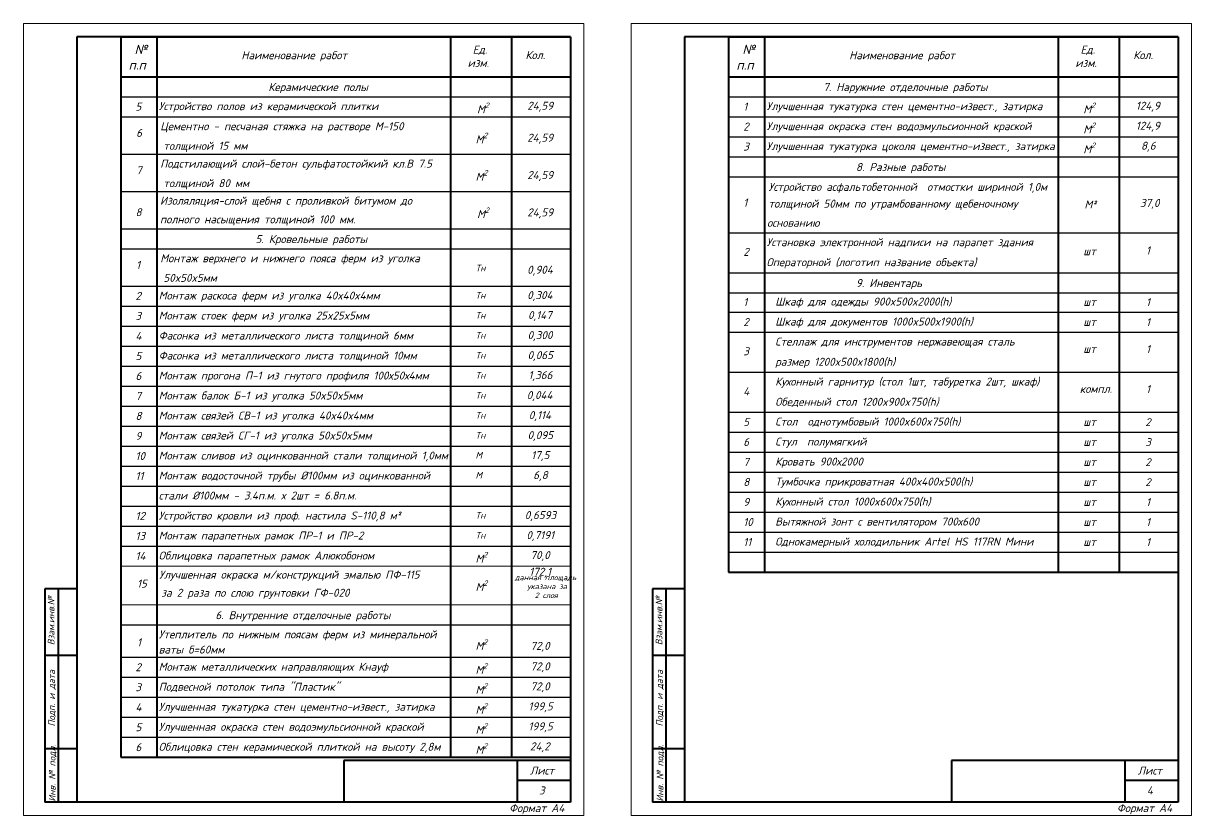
# Model space of a CAD drawing. Extents: x 108150 to 142535, y -18867 to -9422.
# Drawn here: x 142096.9 to 142534.9, y -16848.3 to -16551.3 of the extents above; entities that cross this region are included whole.
import ezdxf

# ---------------------------------------------------------------- set-up
doc = ezdxf.new("R2010")
doc.units = 0
doc.header["$MEASUREMENT"] = 0
for name, color, linetype, lineweight in [('Выносные', 8, 'Continuous', 15), ('Основные', 4, 'Continuous', 40), ('Текст', 2, 'Continuous', 15)]:
    doc.layers.add(name, color=color, linetype=linetype, lineweight=lineweight)
doc.styles.add('ГОСТ', font='isocpeur.ttf', dxfattribs={"oblique": 15, "height": 2.5})
doc.styles.add('ГОСТ3', font='isocpeur.ttf', dxfattribs={"oblique": 15, "height": 3})

msp = doc.modelspace()

# ---------------------------------------------------------------- linework, layer by layer
at = {"layer": 'Выносные'}
for p, q in [((142307.0319, -16551.334, -754.4947), (142096.9417, -16551.334, -754.4947)), ((142096.9417, -16551.334, -754.4947), (142096.9417, -16848.334, -754.4947)), ((142307.0319, -16551.334, -754.4947), (142307.0319, -16848.334, -754.4947)), ((142534.8741, -16551.334, -754.4947), (142324.7839, -16551.334, -754.4947)), ((142324.7839, -16551.334, -754.4947), (142324.7839, -16848.334, -754.4947)), ((142534.8741, -16551.334, -754.4947), (142534.8741, -16848.334, -754.4947)), ((142133.4293, -16754.7809, -754.4947), (142302.0319, -16754.7809, -754.4947)), ((142133.3667, -16769.3304, -754.4947), (142302.0319, -16769.3304, -754.4947)), ((142307.0319, -16848.334, -754.4947), (142096.9417, -16848.334, -754.4947)), ((142534.8741, -16848.334, -754.4947), (142324.7839, -16848.334, -754.4947))]:
    msp.add_line(p, q, dxfattribs=at)
at = {"layer": 'Основные'}
for p, q in [((142116.9417, -16556.334, -754.4947), (142116.9417, -16763.334, -754.4947)), ((142302.0319, -16556.334, -754.4947), (142116.9417, -16556.334, -754.4947)), ((142133.4293, -16556.334, -754.4947), (142302.0319, -16556.334, -754.4947)), ((142133.4293, -16556.334, -754.4947), (142133.4293, -16826.4724, -754.4947)), ((142146.9577, -16556.334, -754.4947), (142146.9577, -16826.4724, -754.4947)), ((142257.051, -16556.334, -754.4947), (142257.051, -16826.4724, -754.4947)), ((142279.8785, -16556.334, -754.4947), (142279.8785, -16826.4724, -754.4947)), ((142302.0319, -16556.334, -754.4947), (142302.0319, -16843.334, -754.4947)), ((142302.0319, -16556.334, -754.4947), (142302.0319, -16826.4724, -754.4947)), ((142344.7839, -16556.334, -754.4947), (142344.7839, -16763.334, -754.4947)), ((142529.8741, -16556.334, -754.4947), (142344.7839, -16556.334, -754.4947)), ((142361.2715, -16556.334, -754.4947), (142529.8741, -16556.334, -754.4947)), ((142361.2715, -16556.334, -754.4947), (142361.2715, -16757.04, -754.4947)), ((142374.7999, -16556.334, -754.4947), (142374.7999, -16757.04, -754.4947)), ((142484.8932, -16556.334, -754.4947), (142484.8932, -16757.04, -754.4947)), ((142507.7207, -16556.334, -754.4947), (142507.7207, -16757.04, -754.4947)), ((142529.8741, -16556.334, -754.4947), (142529.8741, -16843.334, -754.4947)), ((142529.8741, -16556.334, -754.4947), (142529.8741, -16757.04, -754.4947)), ((142133.4293, -16571.334, -754.4947), (142302.0319, -16571.334, -754.4947)), ((142361.2089, -16571.334, -754.4947), (142529.8741, -16571.334, -754.4947)), ((142361.2715, -16757.04, -754.4947), (142529.8741, -16757.04, -754.4947)), ((142116.9417, -16763.334, -754.4947), (142104.9417, -16763.334, -754.4947)), ((142104.9417, -16763.334, -754.4947), (142104.9417, -16843.334, -754.4947)), ((142109.9417, -16763.334, -754.4947), (142109.9417, -16843.334, -754.4947)), ((142116.9417, -16763.334, -754.4947), (142116.9417, -16843.334, -754.4947)), ((142344.7839, -16763.334, -754.4947), (142332.7839, -16763.334, -754.4947)), ((142332.7839, -16763.334, -754.4947), (142332.7839, -16843.334, -754.4947)), ((142337.7839, -16763.334, -754.4947), (142337.7839, -16843.334, -754.4947)), ((142344.7839, -16763.334, -754.4947), (142344.7839, -16843.334, -754.4947)), ((142116.9417, -16788.334, -754.4947), (142104.9417, -16788.334, -754.4947)), ((142344.7839, -16788.334, -754.4947), (142332.7839, -16788.334, -754.4947)), ((142116.9417, -16823.334, -754.4947), (142104.9417, -16823.334, -754.4947)), ((142344.7839, -16823.334, -754.4947), (142332.7839, -16823.334, -754.4947)), ((142133.4293, -16826.4724, -754.4947), (142302.0319, -16826.4724, -754.4947)), ((142217.0319, -16827.6493, -754.4947), (142217.0319, -16843.334, -754.4947)), ((142302.0319, -16827.6493, -754.4947), (142217.0319, -16827.6493, -754.4947)), ((142282.0319, -16827.6493, -754.4947), (142282.0319, -16843.334, -754.4947)), ((142444.8741, -16827.6493, -754.4947), (142444.8741, -16843.334, -754.4947)), ((142529.8741, -16827.6493, -754.4947), (142444.8741, -16827.6493, -754.4947)), ((142509.8741, -16827.6493, -754.4947), (142509.8741, -16843.334, -754.4947)), ((142282.0319, -16835.0179, -754.4947), (142302.0319, -16835.0179, -754.4947)), ((142509.8741, -16835.0179, -754.4947), (142529.8741, -16835.0179, -754.4947)), ((142116.9417, -16843.334, -754.4947), (142104.9417, -16843.334, -754.4947)), ((142302.0319, -16843.334, -754.4947), (142104.9417, -16843.334, -754.4947)), ((142344.7839, -16843.334, -754.4947), (142332.7839, -16843.334, -754.4947)), ((142529.8741, -16843.334, -754.4947), (142332.7839, -16843.334, -754.4947))]:
    msp.add_line(p, q, dxfattribs=at)
at = {"layer": 'Основные', "color": 252, "lineweight": 25}
for p, q in [((142133.4293, -16578.8308, -754.4947), (142302.0319, -16578.8308, -754.4947)), ((142361.2715, -16578.8308, -754.4947), (142529.8741, -16578.8308, -754.4947)), ((142133.4293, -16586.3277, -754.4947), (142302.0319, -16586.3277, -754.4947)), ((142361.2715, -16586.3277, -754.4947), (142529.8741, -16586.3277, -754.4947)), ((142361.2715, -16593.8246, -754.4947), (142529.8741, -16593.8246, -754.4947)), ((142133.4293, -16600.3277, -754.4947), (142302.0319, -16600.3277, -754.4947)), ((142361.2715, -16601.3215, -754.4947), (142529.8741, -16601.3215, -754.4947)), ((142361.2715, -16601.3215, -754.4947), (142529.8741, -16601.3215, -754.4947)), ((142361.2715, -16608.8183, -754.4947), (142529.8741, -16608.8183, -754.4947)), ((142133.4293, -16614.3277, -754.4947), (142302.0319, -16614.3277, -754.4947)), ((142133.4293, -16628.3277, -754.4947), (142302.0319, -16628.3277, -754.4947)), ((142361.2715, -16629.8183, -754.4947), (142529.8741, -16629.8183, -754.4947)), ((142133.4293, -16635.8246, -754.4947), (142302.0319, -16635.8246, -754.4947)), ((142361.2715, -16644.8121, -754.4947), (142529.8741, -16644.8121, -754.4947)), ((142133.4293, -16649.8246, -754.4947), (142302.0319, -16649.8246, -754.4947)), ((142361.2715, -16652.309, -754.4947), (142529.8741, -16652.309, -754.4947)), ((142133.4293, -16657.3215, -754.4947), (142302.0319, -16657.3215, -754.4947)), ((142361.2715, -16659.5806, -754.4947), (142529.8741, -16659.5806, -754.4947)), ((142133.4293, -16664.8183, -754.4947), (142302.0319, -16664.8183, -754.4947)), ((142361.2715, -16667.0775, -754.4947), (142529.8741, -16667.0775, -754.4947)), ((142133.4293, -16672.3152, -754.4947), (142302.0319, -16672.3152, -754.4947)), ((142133.4293, -16679.8121, -754.4947), (142302.0319, -16679.8121, -754.4947)), ((142361.2715, -16682.0712, -754.4947), (142529.8741, -16682.0712, -754.4947)), ((142133.4293, -16687.309, -754.4947), (142302.0319, -16687.309, -754.4947)), ((142133.4293, -16694.8059, -754.4947), (142302.0319, -16694.8059, -754.4947)), ((142361.2715, -16697.065, -754.4947), (142529.8741, -16697.065, -754.4947)), ((142133.4293, -16702.3027, -754.4947), (142302.0319, -16702.3027, -754.4947)), ((142361.2715, -16704.5619, -754.4947), (142529.8741, -16704.5619, -754.4947)), ((142133.4293, -16709.7996, -754.4947), (142302.0319, -16709.7996, -754.4947)), ((142361.2715, -16712.0588, -754.4947), (142529.8741, -16712.0588, -754.4947)), ((142361.2715, -16712.0588, -754.4947), (142529.8741, -16712.0588, -754.4947)), ((142133.4293, -16717.2965, -754.4947), (142302.0319, -16717.2965, -754.4947)), ((142361.2715, -16719.5556, -754.4947), (142529.8741, -16719.5556, -754.4947)), ((142133.4293, -16724.7934, -754.4947), (142302.0319, -16724.7934, -754.4947)), ((142361.2715, -16727.0525, -754.4947), (142529.8741, -16727.0525, -754.4947)), ((142133.4293, -16732.2902, -754.4947), (142302.0319, -16732.2902, -754.4947)), ((142361.2715, -16734.5494, -754.4947), (142529.8741, -16734.5494, -754.4947)), ((142361.2715, -16734.5494, -754.4947), (142529.8741, -16734.5494, -754.4947)), ((142133.4293, -16739.7871, -754.4947), (142302.0319, -16739.7871, -754.4947)), ((142361.2715, -16742.0463, -754.4947), (142529.8741, -16742.0463, -754.4947)), ((142133.4293, -16747.284, -754.4947), (142302.0319, -16747.284, -754.4947)), ((142361.2715, -16749.5431, -754.4947), (142529.8741, -16749.5431, -754.4947)), ((142133.4293, -16776.8273, -754.4947), (142302.0319, -16776.8273, -754.4947)), ((142133.4293, -16788.988, -754.4947), (142302.0319, -16788.988, -754.4947)), ((142133.4293, -16796.4849, -754.4947), (142302.0319, -16796.4849, -754.4947)), ((142133.4293, -16803.9818, -754.4947), (142302.0319, -16803.9818, -754.4947)), ((142133.4293, -16811.4787, -754.4947), (142302.0319, -16811.4787, -754.4947)), ((142133.4293, -16818.9755, -754.4947), (142302.0319, -16818.9755, -754.4947))]:
    msp.add_line(p, q, dxfattribs=at)

# ---------------------------------------------------------------- texts
at = {"color": 3, "ltscale": 0.9, "style": 'ГОСТ3', "oblique": 15}
for s, p in [('Шкаф для одежды 900x500x2000(h)', (142378.7652, -16657.1276, -754.4947)), ('Шкаф для документов 1000x500x1900(h)', (142378.7652, -16664.6245, -754.4947)), ('Стеллаж для инструментов нержавеющая сталь', (142378.7652, -16672.1213, -754.4947)), ('размер 1200x500x1800(h)', (142378.7652, -16679.6893, -754.4947)), ('Кухонный гарнитур (стол 1шт, табуретка 2шт, шкаф)', (142378.7652, -16687.1151, -754.4947)), ('Обеденный стол 1200x900x750(h)', (142378.7652, -16694.6831, -754.4947)), ('Стол  однотумбовый 1000x600x750(h)', (142378.7652, -16702.1089, -754.4947)), ('Стул  полумягкий', (142378.7652, -16709.6057, -754.4947)), ('Кровать 900х2000', (142378.7652, -16717.1026, -754.4947)), ('Тумбочка прикроватная 400x400x500(h)', (142378.7652, -16724.5995, -754.4947)), ('Кухонный стол 1000x600x750(h)', (142378.7652, -16732.0964, -754.4947)), ('Вытяжной зонт с вентилятором 700х600', (142378.7652, -16739.5932, -754.4947)), ('Однокамерный холодильник Artel HS 117RN Мини', (142378.7652, -16747.0901, -754.4947))]:
    msp.add_text(s, height=3, dxfattribs=at).set_placement(p)
at = {"color": 3, "ltscale": 0.9, "char_height": 3, "attachment_point": 1, "style": 'ГОСТ3'}
for s, insert, width in [('1', (142366.8053, -16654.2849, -754.4947), 88.137003), ('\\A1;\\pi1.33764;шт', (142492.9312, -16654.2627, -754.4947), 88.137003), ('2', (142366.8053, -16661.7818, -754.4947), 88.137003), ('\\A1;\\pi1.33764;шт', (142492.9312, -16661.7595, -754.4947), 88.137003), ('3', (142366.8053, -16672.7553, -754.4947), 88.137003), ('\\A1;\\pi1.33764;шт', (142492.9312, -16671.8671, -754.4947), 88.137003), ('4', (142366.8053, -16687.7491, -754.4947), 88.137003), ('компл.', (142492.9312, -16686.8608, -754.4947), 88.137003), ('5', (142366.8053, -16699.2662, -754.4947), 88.137003), ('\\A1;\\pi1.33764;шт', (142492.9312, -16699.2439, -754.4947), 88.137003), ('6', (142366.8053, -16706.7631, -754.4947), 88.137003), ('\\A1;\\pi1.33764;шт', (142492.9312, -16706.7408, -754.4947), 88.137003), ('7', (142366.8053, -16714.26, -754.4947), 88.137003), ('\\A1;\\pi1.33764;шт', (142492.9312, -16714.2377, -754.4947), 88.137003), ('8', (142366.8053, -16721.7568, -754.4947), 88.137003), ('\\A1;\\pi1.33764;шт', (142492.9312, -16721.7346, -754.4947), 88.137003), ('9', (142366.8053, -16729.2537, -754.4947), 88.137003), ('\\A1;\\pi1.33764;шт', (142492.9312, -16729.2314, -754.4947), 88.137003), ('10', (142366.8053, -16736.7506, -754.4947), 88.137003), ('\\A1;\\pi1.33764;шт', (142492.9312, -16736.7283, -754.4947), 88.137003), ('\\A1;\\pi1.33764;шт', (142492.9312, -16736.7283, -754.4947), 88.137003), ('\\A1;\\pi9.05505;1', (142508.7105, -16736.8138, -754.4947), 19.81394), ('11', (142366.8053, -16744.2475, -754.4947), 88.137003), ('\\A1;\\pi1.33764;шт', (142492.9312, -16744.2252, -754.4947), 88.137003)]:
    msp.add_mtext(s, dxfattribs=dict(at, insert=insert, width=width))
at = {"color": 2, "ltscale": 0.9, "insert": (142275.9384, -16758.0657, -754.4947), "char_height": 3, "width": 38.26247, "attachment_point": 1, "style": 'ГОСТ3'}
msp.add_mtext('  {\\H0.66667x; данная площадь\\P       указана за \\P         2 слоя}', dxfattribs=at)
at = {"layer": 'Текст', "oblique": 15}
for s, style, p in [('Устройство полов из керамической плитки', 'ГОСТ3', (142147.6618, -16583.8747, -754.4947)), ('Улучшенная тукатурка стен цементно-извест., затирка', 'ГОСТ3', (142375.504, -16583.8747, -754.4947)), ('Улучшенная окраска стен водоэмульсионной краской', 'ГОСТ3', (142375.504, -16591.3716, -754.4947)), ('Улучшенная тукатурка цоколя цементно-извест., затирка', 'ГОСТ3', (142375.504, -16598.8684, -754.4947)), (' Изоляляция-слой щебня с проливкой битумом до', 'ГОСТ3', (142146.2517, -16619.3025, -754.4947)), (' полного насыщения толщиной 100 мм.', 'ГОСТ3', (142146.2517, -16626.3025, -754.4947)), ('Установка электронной надписи на парапет здания', 'ГОСТ3', (142375.504, -16634.8622, -754.4947)), ('Операторной (логотип название объекта)', 'ГОСТ3', (142375.504, -16642.3591, -754.4947)), ('Монтаж раскоса ферм из уголка 40x40x4мм  ', 'ГОСТ3', (142147.6618, -16654.8684, -754.4947)), ('Монтаж стоек ферм из уголка 25x25x5мм  ', 'ГОСТ3', (142147.6618, -16662.3653, -754.4947)), ('Фасонка из металлического листа толщиной 6мм ', 'ГОСТ3', (142147.6618, -16669.8622, -754.4947)), ('Фасонка из металлического листа толщиной 10мм ', 'ГОСТ3', (142147.6618, -16677.3591, -754.4947)), ('Монтаж прогона П-1 из гнутого профиля 100х50х4мм ', 'ГОСТ3', (142147.6618, -16684.856, -754.4947)), ('Монтаж балок Б-1 из уголка 50x50x5мм  ', 'ГОСТ3', (142147.6618, -16692.3528, -754.4947)), ('Монтаж связей СВ-1 из уголка 40x40x4мм', 'ГОСТ3', (142147.6618, -16699.8497, -754.4947)), ('Монтаж связей СГ-1 из уголка 50x50x5мм', 'ГОСТ3', (142147.6618, -16707.3466, -754.4947)), ('Монтаж сливов из оцинкованной стали толщиной 1,0мм ', 'ГОСТ3', (142147.6618, -16714.8435, -754.4947)), ('Монтаж водосточной трубы %%C100мм из оцинкованной', 'ГОСТ3', (142147.6618, -16722.3403, -754.4947)), ('стали %%C100мм - 3.4п.м. х 2шт = 6.8п.м.  ', 'ГОСТ3', (142147.6618, -16729.8372, -754.4947)), ('Устройство кровли из проф. настила S-110,8 м² ', 'ГОСТ3', (142147.6618, -16737.3341, -754.4947)), ('Монтаж парапетных рамок ПР-1 и ПР-2 ', 'ГОСТ3', (142147.6618, -16744.831, -754.4947)), ('Облицовка парапетных рамок Алюкобоном ', 'ГОСТ3', (142147.6618, -16752.3279, -754.4947)), ('Утеплитель по нижным поясам ферм из минеральной', 'ГОСТ3', (142147.6618, -16781.8711, -754.4947)), ('ваты б=60мм ', 'ГОСТ3', (142147.6618, -16787.5777, -754.4947)), ('Монтаж металлических направляющих Кнауф ', 'ГОСТ3', (142147.6618, -16794.0319, -754.4947)), ('Подвесной потолок типа "Пластик" ', 'ГОСТ3', (142147.6618, -16801.5288, -754.4947)), ('Улучшенная тукатурка стен цементно-извест., затирка', 'ГОСТ3', (142147.6618, -16809.0256, -754.4947)), ('Улучшенная окраска стен водоэмульсионной краской', 'ГОСТ3', (142147.6618, -16816.5225, -754.4947)), ('Облицовка стен керамической плиткой на высоту 2,8м', 'ГОСТ3', (142147.6618, -16824.0194, -754.4947)), ('Формат А4', 'ГОСТ', (142279.0414, -16846.9903, 1433.6043)), ('Формат А4', 'ГОСТ', (142506.8836, -16846.9903, 1433.6043))]:
    msp.add_text(s, height=3, dxfattribs=dict(at, style=style)).set_placement(p)
at = {"layer": 'Текст', "attachment_point": 1}
for s, insert, char_height, width, style in [(' №\\Pп.п', (142136.3861, -16559.3517, -754.4947), 3.5, 865.941396, 'ГОСТ'), ('Наименование работ', (142178.6584, -16561.7903, -754.4947), 3, 865.941396, 'ГОСТ'), (' Ед.\\Pизм.', (142263.4608, -16559.671, -754.4947), 3, 865.941396, 'ГОСТ'), ('Кол.', (142285.1385, -16561.721, -754.4947), 3, 865.941396, 'ГОСТ'), (' №\\Pп.п', (142364.2283, -16559.3517, -754.4947), 3.5, 865.941396, 'ГОСТ'), ('Наименование работ', (142406.5006, -16561.7903, -754.4947), 3, 865.941396, 'ГОСТ'), (' Ед.\\Pизм.', (142491.303, -16559.671, -754.4947), 3, 865.941396, 'ГОСТ'), ('Кол.', (142512.9807, -16561.721, -754.4947), 3, 865.941396, 'ГОСТ'), ('\\pi1.33764;              {\\A1;Керамические полы}', (142160.6877, -16573.7032, -754.4947), 3, 865.941396, 'ГОСТ'), ('      7. Наружние отделочные работы', (142385.3052, -16573.7032, -754.4947), 3, 865.941396, 'ГОСТ'), ('5', (142138.9631, -16581.032, -754.4947), 3, 865.941396, 'ГОСТ3'), ('\\A1;\\pi1.1147;М{\\H0.7x;\\S2^ ;}', (142265.8858, -16581.0098, -754.4947), 3, 7.765925, 'ГОСТ3'), ('\\A1;\\pi4.93005;24,59', (142280.8683, -16580.7205, -754.4947), 3, 19.81394, 'ГОСТ3'), ('1', (142366.8053, -16581.032, -754.4947), 3, 865.941396, 'ГОСТ3'), ('\\A1;\\pi1.33764;М{\\H0.7x;\\S2^ ;}', (142492.9312, -16581.0098, -754.4947), 3, 865.941396, 'ГОСТ'), ('\\A1;\\pi5.23005;124,9', (142508.7105, -16580.7205, -754.4947), 3, 19.81394, 'ГОСТ3'), ('Цементно - песчаная стяжка на растворе М-150', (142148.2468, -16588.4048, -754.4947), 3, 122.419364, 'ГОСТ3'), ('2', (142366.8053, -16588.5289, -754.4947), 3, 865.941396, 'ГОСТ3'), ('\\A1;\\pi1.33764;М{\\H0.7x;\\S2^ ;}', (142492.9312, -16588.5066, -754.4947), 3, 865.941396, 'ГОСТ'), ('\\A1;\\pi5.23005;124,9', (142508.7105, -16588.2174, -754.4947), 3, 19.81394, 'ГОСТ3'), ('6', (142139.223, -16590.8851, -754.4947), 3, 865.941396, 'ГОСТ3'), ('\\A1;\\pi1.33764;М{\\H0.7x;\\S2^ ;}', (142265.1096, -16592.3265, -754.4947), 3, 7.765925, 'ГОСТ3'), ('\\A1;\\pi-1.09396;24,59', (142286.8863, -16592.6941, -754.4947), 3, 7.765925, 'ГОСТ3'), ('толщиной 15 мм  ', (142149.4257, -16595.7349, -754.4947), 3, 122.419364, 'ГОСТ3'), ('3', (142366.8053, -16596.0258, -754.4947), 3, 865.941396, 'ГОСТ3'), ('\\A1;\\pi1.33764;М{\\H0.7x;\\S2^ ;}', (142492.9312, -16596.0035, -754.4947), 3, 865.941396, 'ГОСТ'), ('\\A1;\\pi7.18005;8,6', (142508.7105, -16595.7143, -754.4947), 3, 19.81394, 'ГОСТ3'), ('7', (142139.223, -16604.8851, -754.4947), 3, 865.941396, 'ГОСТ3'), ('Подстилающий слой-бетон сульфатостойкий кл.В 7.5', (142148.2468, -16602.4048, -754.4947), 3, 122.419364, 'ГОСТ3'), ('\\A1;\\pi1.33764;М{\\H0.7x;\\S2^ ;}', (142265.1096, -16606.3265, -754.4947), 3, 7.765925, 'ГОСТ3'), ('      8. Разные работы', (142397.5679, -16603.6907, -754.4947), 3, 865.941396, 'ГОСТ'), ('толщиной 80 мм  ', (142149.4257, -16609.7349, -754.4947), 3, 122.419364, 'ГОСТ3'), ('\\A1;\\pi-1.09396;24,59', (142286.8863, -16606.6941, -754.4947), 3, 7.765925, 'ГОСТ3'), ('Устройство асфальтобетонной  отмостки шириной 1,0м', (142376.2513, -16611.1282, -754.4947), 3, 126.902548, 'ГОСТ3'), ('1', (142366.815, -16617.0527, -754.4947), 3, 865.941396, 'ГОСТ3'), ('толщиной 50мм по утрамбованному щебеночному ', (142376.2513, -16617.411, -754.4947), 3, 126.902548, 'ГОСТ3'), ('\\A1;\\pi1.1147;М²', (142493.5597, -16617.7314, -754.4947), 3, 7.765925, 'ГОСТ3'), ('\\A1;\\pi0.10604;37,0', (142515.4101, -16617.1626, -754.4947), 3, 7.765925, 'ГОСТ3'), ('8', (142138.9839, -16620.6174, -754.4947), 3, 865.941396, 'ГОСТ3'), ('\\A1;\\pi1.33764;М{\\H0.7x;\\S2^ ;}', (142265.6809, -16620.3265, -754.4947), 3, 7.765925, 'ГОСТ3'), ('\\A1;\\pi-1.09396;24,59', (142286.8863, -16620.6941, -754.4947), 3, 7.765925, 'ГОСТ3'), ('основанию', (142375.7347, -16624.6001, -754.4947), 3, 126.902548, 'ГОСТ3'), ('\\pi1.33764;             5. Кровельные работы', (142157.7944, -16630.6969, -754.4947), 3, 865.941396, 'ГОСТ'), ('2', (142366.8053, -16635.4962, -754.4947), 3, 865.941396, 'ГОСТ3'), ('\\A1;\\pi1.33764;шт', (142492.9312, -16635.2471, -754.4947), 3, 865.941396, 'ГОСТ'), ('\\A1;\\pi9.05505;1', (142508.7105, -16634.9579, -754.4947), 3, 19.81394, 'ГОСТ3'), ('1', (142139.223, -16640.382, -754.4947), 3, 865.941396, 'ГОСТ3'), ('Монтаж верхнего и нижнего пояса ферм из уголка', (142148.2468, -16637.9017, -754.4947), 3, 122.419364, 'ГОСТ3'), ('50x50x5мм', (142149.4257, -16645.2318, -754.4947), 3, 122.419364, 'ГОСТ3'), ('\\pi1.33764;{\\H0.83333x;Тн}', (142265.1096, -16641.8234, -754.4947), 3, 865.941396, 'ГОСТ'), ('\\A1;\\pi-1.09396;0,904', (142286.8863, -16642.1909, -754.4947), 3, 7.765925, 'ГОСТ3'), ('      {\\C3;9. Инвентарь}', (142397.5679, -16647.1813, -754.4947), 3, 865.941396, 'ГОСТ'), ('2', (142138.9631, -16652.0258, -754.4947), 3, 865.941396, 'ГОСТ3'), ('\\pi1.33764;{\\H0.83333x;Тн}', (142265.089, -16652.0035, -754.4947), 3, 865.941396, 'ГОСТ'), ('\\A1;\\pi4.93005;0,304', (142280.8683, -16651.7143, -754.4947), 3, 19.81394, 'ГОСТ3'), ('\\A1;\\pi9.05505;{\\C3;1}', (142508.7105, -16654.3482, -754.4947), 3, 19.81394, 'ГОСТ3'), ('3', (142138.9631, -16659.5227, -754.4947), 3, 865.941396, 'ГОСТ3'), ('\\pi1.33764;{\\H0.83333x;Тн}', (142265.089, -16659.5004, -754.4947), 3, 865.941396, 'ГОСТ'), ('\\A1;\\pi5.23005;0,147', (142280.8683, -16659.2111, -754.4947), 3, 19.81394, 'ГОСТ3'), ('\\A1;\\pi9.05505;{\\C3;1}', (142508.7105, -16661.8451, -754.4947), 3, 19.81394, 'ГОСТ3'), ('4', (142138.9631, -16667.0196, -754.4947), 3, 865.941396, 'ГОСТ3'), ('\\pi1.33764;{\\H0.83333x;Тн}', (142265.089, -16666.9973, -754.4947), 3, 865.941396, 'ГОСТ'), ('\\A1;\\pi5.08005;0,300', (142280.8683, -16666.708, -754.4947), 3, 19.81394, 'ГОСТ3'), ('\\A1;\\pi9.05505;{\\C3;1}', (142508.7105, -16671.9526, -754.4947), 3, 19.81394, 'ГОСТ3'), ('5', (142138.9631, -16674.5164, -754.4947), 3, 865.941396, 'ГОСТ3'), ('\\pi1.33764;{\\H0.83333x;Тн}', (142265.089, -16674.4941, -754.4947), 3, 865.941396, 'ГОСТ'), ('\\A1;\\pi5.08005;0,065', (142280.8683, -16674.2049, -754.4947), 3, 19.81394, 'ГОСТ3'), ('6', (142138.9631, -16682.0133, -754.4947), 3, 865.941396, 'ГОСТ3'), ('\\pi1.33764;{\\H0.83333x;Тн}', (142265.089, -16681.991, -754.4947), 3, 865.941396, 'ГОСТ'), ('\\A1;\\pi5.38005;1,366', (142280.8683, -16681.7018, -754.4947), 3, 19.81394, 'ГОСТ3'), ('7', (142138.9631, -16689.5102, -754.4947), 3, 865.941396, 'ГОСТ3'), ('\\pi1.33764;{\\H0.83333x;Тн}', (142265.089, -16689.4879, -754.4947), 3, 865.941396, 'ГОСТ'), ('\\A1;\\pi4.78005;0,044', (142280.8683, -16689.1986, -754.4947), 3, 19.81394, 'ГОСТ3'), ('\\A1;\\pi9.05505;{\\C3;1}', (142508.7105, -16686.9463, -754.4947), 3, 19.81394, 'ГОСТ3'), ('8', (142138.9631, -16697.0071, -754.4947), 3, 865.941396, 'ГОСТ3'), ('\\pi1.33764;{\\H0.83333x;Тн}', (142265.089, -16696.9848, -754.4947), 3, 865.941396, 'ГОСТ'), ('\\A1;\\pi5.53005;0,114', (142280.8683, -16696.6955, -754.4947), 3, 19.81394, 'ГОСТ3'), ('\\A1;\\pi8.75505;{\\C3;2}', (142508.7105, -16699.3294, -754.4947), 3, 19.81394, 'ГОСТ3'), ('9', (142138.9631, -16704.5039, -754.4947), 3, 865.941396, 'ГОСТ3'), ('\\pi1.33764;{\\H0.83333x;Тн}', (142265.089, -16704.4817, -754.4947), 3, 865.941396, 'ГОСТ'), ('\\A1;\\pi5.08005;0,095', (142280.8683, -16704.1924, -754.4947), 3, 19.81394, 'ГОСТ3'), ('\\A1;\\pi8.75505;{\\C3;3}', (142508.7105, -16706.8263, -754.4947), 3, 19.81394, 'ГОСТ3'), ('10', (142138.9631, -16712.0008, -754.4947), 3, 865.941396, 'ГОСТ3'), ('\\pi1.33764;{\\H0.83333x;М}', (142265.089, -16711.9785, -754.4947), 3, 865.941396, 'ГОСТ'), ('\\A1;\\pi6.43005;17,5', (142280.8683, -16711.6893, -754.4947), 3, 19.81394, 'ГОСТ3'), ('\\A1;\\pi8.75505;{\\C3;2}', (142508.7105, -16714.3232, -754.4947), 3, 19.81394, 'ГОСТ3'), ('11', (142138.9631, -16719.4977, -754.4947), 3, 865.941396, 'ГОСТ3'), ('\\pi1.33764;{\\H0.83333x;М}', (142265.089, -16719.4754, -754.4947), 3, 865.941396, 'ГОСТ'), ('\\A1;\\pi7.18005;6,8', (142280.8683, -16719.1862, -754.4947), 3, 19.81394, 'ГОСТ3'), ('\\A1;\\pi8.75505;{\\C3;2}', (142508.7105, -16721.8201, -754.4947), 3, 19.81394, 'ГОСТ3'), ('\\A1;\\pi9.05505;{\\C3;1}', (142508.7105, -16729.317, -754.4947), 3, 19.81394, 'ГОСТ3'), ('12', (142138.9631, -16734.4915, -754.4947), 3, 865.941396, 'ГОСТ3'), ('\\pi1.33764;{\\H0.83333x;Тн}', (142265.089, -16734.4692, -754.4947), 3, 865.941396, 'ГОСТ'), ('\\A1;\\pi4.03005;0,6593', (142280.8683, -16734.1799, -754.4947), 3, 19.81394, 'ГОСТ3'), ('\\A1;\\pi9.05505;{\\C3;1}', (142508.7105, -16736.8138, -754.4947), 3, 19.81394, 'ГОСТ3'), ('13', (142138.9631, -16741.9883, -754.4947), 3, 865.941396, 'ГОСТ3'), ('\\pi1.33764;{\\H0.83333x;Тн}', (142265.089, -16741.966, -754.4947), 3, 865.941396, 'ГОСТ'), ('\\A1;\\pi4.63005;0,7191', (142280.8683, -16741.6768, -754.4947), 3, 19.81394, 'ГОСТ3'), ('\\A1;\\pi9.05505;{\\C3;1}', (142508.7105, -16744.3107, -754.4947), 3, 19.81394, 'ГОСТ3'), ('14', (142138.9631, -16749.4852, -754.4947), 3, 865.941396, 'ГОСТ3'), ('\\A1;\\pi1.33764;М{\\H0.7x;\\S2^ ;}', (142265.089, -16749.4629, -754.4947), 3, 865.941396, 'ГОСТ'), ('\\A1;\\pi6.13005;70,0', (142280.8683, -16749.1737, -754.4947), 3, 19.81394, 'ГОСТ3'), ('Улучшенная окраска м/конструкций эмалью ПФ-115', (142147.8183, -16756.4845, -754.4947), 3, 865.941396, 'ГОСТ3'), ('\\pi5.68005;{\\C2;172,1}', (142280.8683, -16755.4045, -754.4947), 3, 19.81394, 'ГОСТ3'), ('15', (142139.5418, -16759.8461, -754.4947), 3, 865.941396, 'ГОСТ3'), ('\\Pза 2 раза по слою грунтовки ГФ-020 ', (142148.6241, -16758.2819, -754.4947), 3, 865.941396, 'ГОСТ3'), ('\\A1;\\pi1.33764;М{\\H0.7x;\\S2^ ;}', (142265.089, -16760.1334, -754.4947), 3, 865.941396, 'ГОСТ'), ('      6. Внутренние отделочные работы', (142157.463, -16771.6996, -754.4947), 3, 865.941396, 'ГОСТ'), ('1', (142139.5418, -16781.8925, -754.4947), 3, 865.941396, 'ГОСТ3'), ('\\A1;\\pi1.33764;М{\\H0.7x;\\S2^ ;}', (142265.089, -16782.1798, -754.4947), 3, 865.941396, 'ГОСТ'), ('\\A1;\\pi0.10604;72,0', (142286.8863, -16783.1936, -754.4947), 3, 7.765925, 'ГОСТ3'), ('2', (142138.9631, -16791.1892, -754.4947), 3, 865.941396, 'ГОСТ3'), ('\\A1;\\pi1.33764;М{\\H0.7x;\\S2^ ;}', (142265.089, -16791.1669, -754.4947), 3, 865.941396, 'ГОСТ'), ('\\A1;\\pi6.13005;72,0', (142280.8683, -16790.8777, -754.4947), 3, 19.81394, 'ГОСТ3'), ('3', (142138.9631, -16798.6861, -754.4947), 3, 865.941396, 'ГОСТ3'), ('\\A1;\\pi1.33764;М{\\H0.7x;\\S2^ ;}', (142265.089, -16798.6638, -754.4947), 3, 865.941396, 'ГОСТ'), ('\\A1;\\pi6.13005;72,0', (142280.8683, -16798.3746, -754.4947), 3, 19.81394, 'ГОСТ3'), ('4', (142138.9631, -16806.183, -754.4947), 3, 865.941396, 'ГОСТ3'), ('\\A1;\\pi1.33764;М{\\H0.7x;\\S2^ ;}', (142265.089, -16806.1607, -754.4947), 3, 865.941396, 'ГОСТ'), ('\\A1;\\pi5.38005;199,5', (142280.8683, -16805.8714, -754.4947), 3, 19.81394, 'ГОСТ3'), ('5', (142138.9631, -16813.6799, -754.4947), 3, 865.941396, 'ГОСТ3'), ('\\A1;\\pi1.33764;М{\\H0.7x;\\S2^ ;}', (142265.089, -16813.6576, -754.4947), 3, 865.941396, 'ГОСТ'), ('\\A1;\\pi5.38005;199,5', (142280.8683, -16813.3683, -754.4947), 3, 19.81394, 'ГОСТ3'), ('\\A1;\\pi5.98005;24,2', (142280.8683, -16820.8652, -754.4947), 3, 19.81394, 'ГОСТ3'), ('6', (142138.9631, -16821.1767, -754.4947), 3, 865.941396, 'ГОСТ3'), ('\\A1;\\pi1.33764;М{\\H0.7x;\\S2^ ;}', (142265.089, -16821.1545, -754.4947), 3, 865.941396, 'ГОСТ'), (' Лист', (142284.9576, -16829.9338, -754.4947), 3, 865.941396, 'ГОСТ'), (' Лист', (142512.7998, -16829.9338, -754.4947), 3, 865.941396, 'ГОСТ'), (' 3', (142288.3276, -16837.3855, -754.4947), 3, 865.941396, 'ГОСТ'), (' 4', (142516.1698, -16837.3855, -754.4947), 3, 865.941396, 'ГОСТ')]:
    msp.add_mtext(s, dxfattribs=dict(at, insert=insert, char_height=char_height, width=width, style=style))
at = {"layer": 'Текст', "char_height": 2.5, "width": 865.941396, "attachment_point": 1, "rotation": 90, "style": 'ГОСТ'}
for s, insert in [('{\\fISOCPEUR|b0|i0|c204|p34;Взам.инв.№}', (142106.1113, -16784.4275, -754.4947)), ('{\\fISOCPEUR|b0|i0|c204|p34;Взам.инв.№}', (142333.9535, -16784.4275, -754.4947)), ('{\\fISOCPEUR|b0|i0|c204|p34;Подп. и дата}', (142106.309, -16814.9047, -754.4947)), ('{\\fISOCPEUR|b0|i0|c204|p34;Подп. и дата}', (142334.1512, -16814.9047, -754.4947)), ('{\\fISOCPEUR|b0|i0|c204|p34;Инв. № подл.}', (142106.4931, -16843.0549, -754.4947)), ('{\\fISOCPEUR|b0|i0|c204|p34;Инв. № подл.}', (142334.3353, -16843.0549, -754.4947))]:
    msp.add_mtext(s, dxfattribs=dict(at, insert=insert))

doc.saveas('drawing.dxf')
